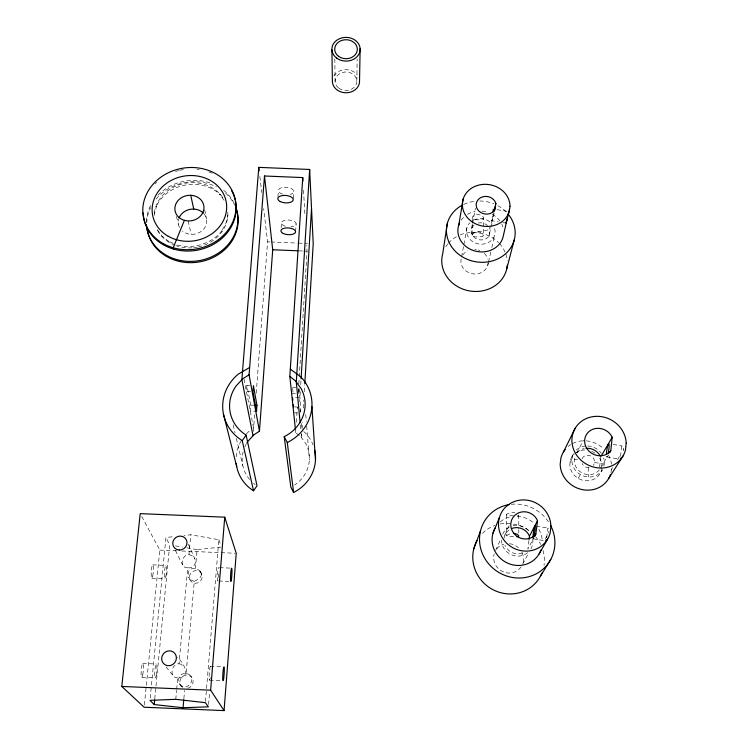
<?xml version="1.0" encoding="UTF-8"?>
<svg xmlns="http://www.w3.org/2000/svg" width="748" height="748" viewBox="0 0 748 748"><rect width="100%" height="100%" fill="white"/><g stroke="black" fill="none" stroke-linecap="round" stroke-linejoin="round"><path stroke-width="0.56" stroke-dasharray="3.74 2.81" d="M472.212 224.194L472.175 235.901L475.756 236.957L482.245 236.733L483.264 235.76L483.358 217.902A5.573 2.655 5.9 0 0 478.346 214.583L475.494 214.947L473.269 216.135A5.507 2.478 -10.9 0 0 472.773 218.743L477.308 219.809A5.573 2.655 5.9 0 0 483.367 217.892M472.222 223.082L472.278 217.528M356.824 80.7L357.151 58.98M300.285 391.737L299.92 397.571L293.543 397.3M300.715 384.743L300.995 380.078M300.49 412.111L300.79 407.192L299.125 388.67M301.799 433.438L301.547 437.739L301.22 434.251M302.07 429.043L302.491 422.05M303.333 408.071L303.819 399.909M304.314 391.746L304.735 384.762M299.209 435.495L295.778 432.727L295.918 430.399M296.423 422.255L297.367 407.127M298.302 391.999L298.517 388.511M298.807 383.855L299.172 378.03M299.247 376.87L307.045 251.188L306.708 245.438M298.648 393.672L298.957 388.577M295.619 231.618L296.133 223.755M227.738 216.453L227.822 215.218L225.793 223.708L221.361 231.562L221.866 230.823C211.469 243.998 193.218 249.374 177.154 245.017M293.319 198.332L293.796 191.338M281.126 227.644L281.444 223.147M277.947 196.827L278.396 190.703M250.178 385.529L246.915 385.398L250.702 405.107L250.253 411.007L256.527 411.269M253.366 431.418L254.657 414.224M256.227 393.252L267.569 241.847L263.651 208.617M246.915 385.398L246.438 391.503L252.964 391.774M620.513 456.317L621.71 446.276L622.514 446.117L623.365 447.65L623.224 450.642L625.87 446.444M205.476 701.502L218.846 539.701L190.768 534.773L183.999 535.512M208.599 704.523L209.646 691.788M183.877 698.585L184.588 690.591M181.409 686.299C175.789 682.251 178.894 672.415 186.102 673.583L194.293 581.364C215.994 571.22 180.315 559.224 189.945 579.878M195.424 568.583L197.107 549.584L221.473 547.078M175.78 699.333L176.603 690.311M176.706 689.179L177.734 677.894C192.236 677.305 183.335 662.438 177.379 657.025M177.734 677.894C168.88 677.81 171.17 663.747 179.024 663.747L187.757 567.788C192.704 568.966 197.369 563.431 194.845 558.85L187.757 542.992M187.757 567.788C179.024 568.106 181.54 554.595 188.964 554.502L190.768 534.773M150.18 698.024L165.953 537.485L173.854 536.625M154.761 698.772L155.883 687.206M155.995 686.047L169.684 544.918L165.953 537.485M144.373 704.925L159.81 550.098L140.213 513.642M474.045 225.026A9.659 8.555 9.8 0 0 474.896 237.939A9.659 8.555 9.8 0 0 489.117 235.994L493.512 213.937L491.314 223.961M610.994 472.727L611.668 466.359M546.666 537.812L547.947 528.069L548.92 529.995M548.667 533.015L548.826 531.445M600.7 456.897L599.298 469.931A14.053 12.959 28.9 0 1 590.256 474.634L586.647 474.484A14.053 12.959 28.9 0 1 575.249 455.831M601.794 467.949L601.579 469.931A16.381 15.128 29.1 0 1 584.216 480.562A16.381 15.128 29.1 0 1 569.836 464.62L570.294 460.656A16.381 15.128 29.1 0 1 574.305 453.952M603.917 466.088L604.347 462.086A16.531 15.241 28.9 0 0 603.664 458.047M528.958 540.467L527.864 549.079L533.717 538.074M489.117 235.994L490.099 229.524A9.659 8.555 9.8 0 0 489.145 227.42M493.867 213.769L491.473 220.651L498.336 221.894M461.61 256.798L463.676 245.522M463.891 244.4L466.995 227.486M471.521 228.757L472.39 224.194M472.605 223.054L475.438 208.243M493.437 216.331L494.129 213.18M487.743 265.381L488.257 263.146M488.509 262.034L490.8 251.983M491.819 247.513L494.624 235.237M472.11 235.302C473.886 230.758 482.441 230.59 483.264 235.76M495.672 550.406L500.805 538.756M504.872 535.138L509.5 524.778M571.827 457.019L573.875 453.073A16.531 15.241 28.9 0 0 572.342 456.738L571.874 460.731A16.531 15.241 28.9 0 0 580.308 474.578L584.282 476.308L588.517 477.018A16.531 15.241 28.9 0 0 602.402 469.781L600.083 473.596M570.06 462.638L572.108 458.739L577.503 459.637M576.802 452.886L583.534 440.114M522.646 564.151L528.686 552.987M578.185 478.355L580.308 474.578M545.199 539.13L546.825 536.251M600.438 468.014L607.329 456.561M611.331 469.538L612.575 467.565M617.53 459.683L620.634 454.756M513.614 536.456C510.014 536.241 502.469 536.896 510.295 533.661M492.511 220.529L491.745 220.856M471.474 233.189L490.099 229.524M267.569 241.847L269.85 241.941M270.991 241.987L297.246 243.072M298.387 243.119L307.522 243.502M299.032 250.861L302.463 251.001M303.613 251.048L307.045 251.188M292.515 387.286L295.769 387.427M292.122 393.401L295.385 393.532M250.702 405.107L254.872 405.276M294.525 406.931L300.79 407.192M294.151 412.84L297.293 412.971M589.115 467.622L587.423 467.547A6.61 6.096 28.9 0 1 582.168 463.545M159.81 550.098L177.183 550.827M181.811 551.014L235.068 553.249M152.695 564.862L165.85 565.413M219.547 567.657L230.515 568.115M151.881 578.204L165.046 578.756M218.818 581L228.701 581.42M142.709 663.457L156.239 664.018M210.347 666.29L221.623 666.767M141.858 677.305L155.397 677.875M209.59 680.156L222.006 680.671M186.102 673.583L189.132 674.341L191.6 677.146M497.009 209.692L506.91 211.254M502.74 222.595L504.937 222.941M613.173 444.48L622.084 445.958M606.787 456.963L619.054 459.01M594.567 462.488L604.132 464.087M536.138 526.059L547.947 528.069M533.109 538.766L543.861 540.598M175.397 545.89L182.25 547.059M186.822 547.835L197.107 549.584M179.024 663.747L180.913 664.233L184.055 666.468M194.293 581.364L190.936 579.962L188.627 577.213M188.964 554.502L192.451 555.988L194.845 558.85M173.199 243.315L168.244 241.193L169.076 241.669L161.895 236.031L156.715 228.888M303.725 431.596L305.446 432.989A39.84 37.896 -12.4 0 1 313.094 444.995M180.053 684.57C185.513 691.825 195.686 681.503 190.329 675.351M166.196 666.964L173.34 676.042M224.11 200.305L219.529 194.218L220.408 194.91C201.773 176.519 166.439 183.073 155.995 207.187L156.482 206.233L154.275 214.648L154.359 216.789M300.92 436.879L305.829 443.676A33.707 32.061 -12.4 0 1 294.675 484.975M175.434 550.435L182.606 564.983M200.399 571.276L201.614 573.987A6.545 6.246 -37.5 0 1 195.228 583.3A6.545 6.246 -37.5 0 1 190.497 573.538A6.545 6.246 -37.5 0 1 201.614 573.987M218.846 539.701L220.725 544.974M176.472 216.462L178.435 224.372M233.142 424.911L235.012 432.793M236.349 438.412L242.763 465.424M188.122 220.95L191.236 234.348M204.69 209.87L206.542 218.968M244.044 379.245L253.609 428.193M259.865 176.537L261.753 192.582M295.535 430.437L295.778 432.727M292.627 388.399L293.197 393.962M300.341 424.967L300.78 429.614M298.237 389.231L298.443 391.447M299.172 399.385L299.378 401.667M300.116 409.67L300.322 411.952M301.369 423.368L301.893 429.072M305.736 414.532L306.287 421.517M306.671 426.089L309.392 459.842M303.492 190.226L304.96 215.527M588.265 467.584L588.517 477.018M334.842 58.83L335.104 81.682M518.719 514.933L518.794 528.462M518.794 529.584L518.813 532.969M506.602 514.53L506.639 535.839M521.038 566.975A15.156 14.464 36.2 0 1 502.45 571.472A15.156 14.464 36.2 0 1 494.176 553.875M496.756 548.864A15.156 14.464 36.2 0 1 503.778 544.217M509.519 543.712A15.156 14.464 36.2 0 1 518.364 547.676M521.926 552.342A15.156 14.464 36.2 0 1 523.02 562.692M482.46 533.361A36.39 34.717 36.2 0 1 494.783 525.479M500.281 523.965A36.39 34.717 36.2 0 1 507.172 523.329L516.391 524.554A36.39 34.717 36.2 0 1 530.323 531.566M535.587 536.653A36.39 34.717 36.2 0 1 540.729 544.507M543.011 550.444A36.39 34.717 36.2 0 1 544.011 565.357M478.365 222.988A9.659 8.555 9.8 0 1 487.621 225.587M333.842 75.969A13.595 11.529 0.7 0 1 357.31 74.912M285.381 226.261A7.368 3.413 4.3 0 1 283.389 220.791A7.368 3.413 4.3 0 1 295.011 221.978A7.368 3.413 4.3 0 1 290.953 226.831M282.529 194.115A7.723 3.749 4.6 0 1 279.986 188.337A7.723 3.749 4.6 0 1 291.795 188.823A7.723 3.749 4.6 0 1 290.196 194.433M236.162 456.794A39.84 37.896 -12.4 0 1 241.136 440.993M246.513 433.784A39.84 37.896 -12.4 0 1 249.804 430.67M255.218 484.582A33.707 32.061 -12.4 0 1 253.497 483.255M249.682 479.515A33.707 32.061 -12.4 0 1 243.119 451.839M244.83 446.846A33.707 32.061 -12.4 0 1 246.27 443.975M607.423 455.906A6.704 0.944 -81.1 0 1 606.413 456.252M568.153 446.491A26.217 24.198 29.1 0 1 570.733 444.593M572.585 443.536A26.217 24.198 29.1 0 1 583.075 440.806M586.404 440.871A26.217 24.198 29.1 0 1 603.589 448.697M608.386 454.877A26.217 24.198 29.1 0 1 611.499 464.218M576.979 452.933A14.053 12.959 28.9 0 1 584.216 448.557M576.381 449.987A16.531 15.241 28.9 0 1 586.647 445.939M587.704 445.948A16.531 15.241 28.9 0 1 601.345 453.363M582.047 458.786A6.61 6.096 28.9 0 1 591.21 456.177A6.61 6.096 28.9 0 1 593.36 465.415M575.053 453.297A16.381 15.128 29.1 0 1 585.525 449.941M591.687 451.362A16.381 15.128 29.1 0 1 595.371 453.512M599.625 458.178A16.381 15.128 29.1 0 1 602.009 465.957M527.658 552.688A15.951 15.156 33.9 0 1 510.781 554.464A15.951 15.156 33.9 0 1 501.506 539.991M502.693 534.165A15.951 15.156 33.9 0 1 509.323 527.041M513.091 525.676A15.951 15.156 33.9 0 1 529.593 531.828M532.763 539.289A15.951 15.156 33.9 0 1 530.874 548.929M518.327 515.316A6.115 1.683 6.2 0 1 517.551 515.624M513.539 515.877A6.115 1.683 6.2 0 1 511.95 515.727L507.069 515.222A6.012 1.468 -9.3 0 1 507.761 513.624L513.371 512.52A6.115 1.683 6.2 0 1 514.923 512.782M522.394 552.996A13.558 12.884 33.9 0 1 504.881 545.142M503.974 538.392A13.558 12.884 33.9 0 1 509.051 529.967M511.323 504.292A38.279 36.371 33.9 0 1 548.845 522.431M500.225 521.889A25.516 24.245 33.9 0 1 510.632 516.756M517.092 516.204A25.516 24.245 33.9 0 1 534.016 523.301M538.831 529.285A25.516 24.245 33.9 0 1 542.337 541.702M533.296 538.56A6.517 0.626 -81.3 0 1 532.978 538.523M463.779 204.419A34.483 30.546 9.8 0 1 475.279 201.221M479.711 200.997A34.483 30.546 9.8 0 1 493.867 203.793M497.859 205.681A34.483 30.546 9.8 0 1 506.49 212.236M461.086 220.361A22.982 20.364 9.8 0 1 464.76 216.322M467.509 214.367A22.982 20.364 9.8 0 1 475.027 211.516M481.908 211.132A22.982 20.364 9.8 0 1 486.817 212.002M492.296 214.246A22.982 20.364 9.8 0 1 500.636 221.997M501.721 223.933A22.982 20.364 9.8 0 1 502.927 226.99M445.799 246.728A32.903 29.434 10.1 0 1 447.734 244.007M448.463 243.137A32.903 29.434 10.1 0 1 457.449 236.144M460.244 234.863A32.903 29.434 10.1 0 1 473.587 232.385L482.03 233.441A32.903 29.434 10.1 0 1 498.607 242.689M499.421 243.53A32.903 29.434 10.1 0 1 505.078 252.169M505.891 254.264A32.903 29.434 10.1 0 1 507.266 260.8M488.229 262.211A13.707 12.267 10.1 0 1 472.671 273.815A13.707 12.267 10.1 0 1 461.394 257.929M462.797 255.021A13.707 12.267 10.1 0 1 467.837 250.758M474.662 249.402A13.707 12.267 10.1 0 1 476.439 249.58M478.178 249.963A13.707 12.267 10.1 0 1 479.861 250.543M484.265 253.376A13.707 12.267 10.1 0 1 487.771 259.014M494.634 228.626A14.371 12.725 9.8 0 1 477.617 243.745A14.371 12.725 9.8 0 1 469.912 222.717M473.727 220.052A14.371 12.725 9.8 0 1 492.175 224.073M227.803 212.189A37.017 32.501 -9.5 0 1 198.454 246.915M197.397 247.139A37.017 32.501 -9.5 0 1 193.096 247.747M192.002 247.831A37.017 32.501 -9.5 0 1 176.173 245.709M175.182 245.344A37.017 32.501 -9.5 0 1 157.332 229.991M154.228 213.414A37.017 32.501 -9.5 0 1 184.625 183.391A37.017 32.501 -9.5 0 1 224.278 200.025M204.167 214.012A14.315 12.594 -9.5 0 1 201.661 231.057A14.315 12.594 -9.5 0 1 182.362 230.992M179.539 227.486A14.315 12.594 -9.5 0 1 178.735 218.893M154.976 184.008A46.647 40.888 -9.4 0 1 156.631 182.381M175.49 171.479A46.647 40.888 -9.4 0 1 178.66 170.563M179.726 170.31A46.647 40.888 -9.4 0 1 186.177 169.235M197.07 169.226A46.647 40.888 -9.4 0 1 199.22 169.497M208.851 171.909A46.647 40.888 -9.4 0 1 212.095 173.218M146.402 221.614A45.909 40.383 -9.5 0 1 151.292 204.139M157.959 195.2A45.909 40.383 -9.5 0 1 212.058 183.653M223.717 190.357A45.909 40.383 -9.5 0 1 234.844 204.672M146.795 222.951A45.815 40.317 -9.5 0 1 150.647 207.448M156.07 199.099A45.815 40.317 -9.5 0 1 216.481 186.907M225.625 193.162A45.815 40.317 -9.5 0 1 234.713 205.289M182.68 687.431A6.863 6.517 -54.9 0 1 182.26 676.762A6.863 6.517 -54.9 0 1 192.535 678.595A6.863 6.517 -54.9 0 1 187.645 688.319M210.235 677.557A6.984 0.711 -86.1 0 1 209.141 678.286A6.984 0.711 -86.1 0 1 209.842 668.001A6.984 0.711 -86.1 0 1 210.814 669.095M217.92 580.654A6.685 0.683 -86.6 0 1 217.444 573.688A6.685 0.683 -86.6 0 1 218.753 568.386M218.781 574.015A6.685 0.683 -86.6 0 1 218.51 577.372M338.76 88.096A10.874 9.228 0.7 0 0 356.628 83.103A10.874 9.228 0.7 0 0 342.528 72.453A10.874 9.228 0.7 0 0 338.76 88.096M156.248 675.332A6.994 0.982 -85.6 0 0 156.491 664.065A6.994 0.982 -85.6 0 0 154.705 673.452A6.994 0.982 -85.6 0 0 156.248 675.332M165.832 576.643A6.695 0.935 -86.2 0 0 166.084 565.582A6.695 0.935 -86.2 0 0 164.42 574.034A6.695 0.935 -86.2 0 0 165.832 576.643M142.746 674.771A6.994 1.047 -85.4 0 0 142.98 663.504A6.994 1.047 -85.4 0 0 141.101 672.882A6.994 1.047 -85.4 0 0 142.746 674.771M152.714 576.091A6.695 1 -86.1 0 0 152.947 565.03A6.695 1 -86.1 0 0 151.19 573.473A6.695 1 -86.1 0 0 152.714 576.091"/><path stroke-width="1.12" d="M360.134 48.564L359.536 80.578A13.595 11.529 0.7 0 1 346.745 92.752A13.595 11.529 0.7 0 1 332.393 81.803L331.916 49.817M301.07 378.909L311.533 208.608M304.801 383.593L313.225 243.736L309.653 169.469L258.78 167.374L241.866 379.741L253.039 435.719M309.653 169.469L296.292 382.004L300.126 422.639M295.413 429.287L289.831 376.468L302.753 177.575L264.493 175.995L249.075 374.776L259.453 431.213L253.778 434.915L247.981 441.264A33.707 32.061 -12.4 0 0 246.812 443.05M259.453 431.213L272.711 249.767L264.493 175.995M256.966 405.369L256.527 411.269L252.964 391.774L253.432 385.669L256.966 405.369L254.872 405.276M224.063 710.6L236.228 553.296L224.737 517.177L140.213 513.642L121.793 686.449L144.149 707.234L224.063 710.6L210.637 690.18L224.737 517.177M508.528 212.301L508.229 214.573L509.594 208.926M183.064 707.73L208.412 706.841L205.373 702.671L175.78 699.333L149.955 700.334L154.2 704.56L183.064 707.73L183.774 699.726M154.2 704.56L154.649 699.932M495.84 203.344L494.83 210.02A10.033 8.817 9.5 0 1 479.085 211.235A10.033 8.817 9.5 0 1 481.179 197.407A10.033 8.817 9.5 0 1 495.84 203.344L494.269 211.095M610.779 450.838L612.201 437.3A14.689 13.455 27.8 0 0 590.92 430.175A14.689 13.455 27.8 0 0 588.741 450.904A14.689 13.455 27.8 0 0 610.779 450.838L609.629 452.746M535.849 534.081L537.522 520.664A14.137 13.38 32.2 0 0 517.102 513.624A14.137 13.38 32.2 0 0 514.54 534.165A14.137 13.38 32.2 0 0 535.849 534.081L534.783 536.082M529.088 539.392L529.5 536.166L537.522 520.664M507.107 218.706L506.031 223.11L508.014 216.004M447.407 223.175L442.704 253.778A32.903 29.434 10.1 0 0 469.435 290.916A32.903 29.434 10.1 0 0 507.275 265.203M458.73 225.167L463.236 198.846M506.892 220.127L502.937 237.565A22.982 20.364 9.8 0 1 473.596 250.617A22.982 20.364 9.8 0 1 459.496 223.175M506.546 269.551L514.334 239.575M546.246 540.14L546.012 540.963L546.479 540.14M473.727 548.995L480.506 530.921M184.401 220.351L188.122 220.95A14.605 12.791 -9.4 0 0 203.119 203.241A14.605 12.791 -9.4 0 0 179.155 199.407A14.605 12.791 -9.4 0 0 184.401 220.351L173.19 247.747L173.545 249.065M492.951 533.277L499.384 517.663M563.394 452.073L575.259 428.146M620.429 458.879L620.84 458.15M539.112 553.922L547.592 539.112M601.28 455.915L612.201 437.3M540.439 576.166L550.79 559.392M608.61 478.598L623.047 455.934M236.237 463.423A39.84 37.896 -12.4 0 0 253.553 490.8L257.003 485.779L246.129 435.074A37.858 35.446 -10.1 0 1 236.153 385.856L242.689 378.853L249.075 374.776M253.553 490.8L242.23 440.628L246.129 435.074M249.645 367.436L238.247 374.168A44.74 41.888 -10.1 0 0 242.23 440.628M272.711 249.767L297.891 250.804M121.793 686.449L210.637 690.18M516.531 536.625L518.429 536.653L518.813 535.867L517.233 534.24L513.446 533.184M290.308 369.119L300.687 376.758A44.74 41.888 -10.1 0 1 287.279 442.507L293.609 492.474A39.84 37.896 -12.4 0 0 314.693 450.249M289.831 376.468L295.6 381.05L301.098 388.549A37.858 35.446 -10.1 0 1 284.184 436.654L290.85 487.191L293.609 492.474M494.447 209.711L493.297 209.281L493.1 211.965M284.184 436.654L287.279 442.507M223.418 413.943L236.733 466.696M190.721 195.284L193.76 209.085M258.78 167.374L259.182 170.806M292.599 397.973L292.842 400.264M293.319 404.836L293.553 407.118M311.925 406.697L315.488 460.104M302.753 177.575L302.949 181.025M541.889 573.071A36.39 34.717 36.2 0 1 493.502 589.976A36.39 34.717 36.2 0 1 477.037 540.561M606.394 453.961A6.704 0.944 -81.1 0 1 608.722 443.732A6.704 0.944 -81.1 0 1 608.152 453.353M610.387 474.756A26.217 24.198 29.1 0 1 582.075 489.575A26.217 24.198 29.1 0 1 560.177 464.218L560.944 457.888A26.217 24.198 29.1 0 1 565.207 449.492M585.974 448.295A14.053 12.959 28.9 0 1 600.307 456.102M512.062 528.397A13.558 12.884 33.9 0 1 529.5 536.166M532.931 537.868A6.517 0.626 -81.3 0 1 534.137 528.574A6.517 0.626 -81.3 0 1 535.241 527.424A6.517 0.626 -81.3 0 1 533.829 536.914M550.5 525.264A38.279 36.371 33.9 0 1 531.8 575.782A38.279 36.371 33.9 0 1 481.263 550.509A38.279 36.371 33.9 0 1 509.173 504.591M540.926 550.079A25.516 24.245 33.9 0 1 506.705 562.711A25.516 24.245 33.9 0 1 495.466 527.471M508.603 214.648A34.483 30.546 9.8 0 1 500.272 257.611A34.483 30.546 9.8 0 1 451.97 247.308A34.483 30.546 9.8 0 1 462.825 204.887M235.648 206.644A45.909 40.383 -9.5 0 1 200.614 260.351A45.909 40.383 -9.5 0 1 146.458 224.811M235.396 200.716A46.647 40.888 -9.4 0 1 194.658 250.589A46.647 40.888 -9.4 0 1 143.205 212.909M231.646 190.731A46.647 40.888 -9.4 0 1 235.162 199.688M179.109 217.827A14.315 12.594 -9.5 0 1 203.419 213.171M235.648 207.448A45.815 40.317 -9.5 0 1 202.409 261.295A45.815 40.317 -9.5 0 1 147.047 228.262M626.207 443.115L625.534 449.782A27.639 25.329 27.8 0 1 582.365 461.376A27.639 25.329 27.8 0 1 586.712 418.375A27.639 25.329 27.8 0 1 626.207 443.115M550.93 526.414L550.135 533.015A26.619 25.189 32.2 0 1 508.144 544.535A26.619 25.189 32.2 0 1 513.287 501.945A26.619 25.189 32.2 0 1 550.93 526.414M509.996 206.214L509.192 211.637A23.899 20.981 9.5 0 1 470.903 220.959A23.899 20.981 9.5 0 1 476.046 185.943A23.899 20.981 9.5 0 1 509.996 206.214M336.665 58.092A14.128 11.856 0.7 0 0 359.872 51.649A14.128 11.856 0.7 0 0 341.537 37.98A14.128 11.856 0.7 0 0 336.665 58.092M338.535 56.296A11.304 9.481 0.7 0 0 357.105 51.163A11.304 9.481 0.7 0 0 342.444 40.214A11.304 9.481 0.7 0 0 338.535 56.296M280.257 201.567A7.751 3.712 4.5 0 0 293.057 200.455A7.751 3.712 4.5 0 0 283.258 195.462A7.751 3.712 4.5 0 0 280.257 201.567M283.221 233.479A7.387 3.385 4.3 0 0 295.432 232.488A7.387 3.385 4.3 0 0 286.101 227.934A7.387 3.385 4.3 0 0 283.221 233.479M168.281 236.293A37.391 32.762 -9.4 0 0 226.56 209.599A37.391 32.762 -9.4 0 0 173.349 179.361A37.391 32.762 -9.4 0 0 168.281 236.293M163.083 243.511A46.741 40.953 -9.4 0 0 235.844 209.982A46.741 40.953 -9.4 0 0 169.207 172.339A46.741 40.953 -9.4 0 0 163.083 243.511M179.23 550.032A7.237 6.863 -32.8 0 0 186.346 539.822A7.237 6.863 -32.8 0 0 174.041 539.336A7.237 6.863 -32.8 0 0 179.23 550.032M170.273 665.561A7.611 7.209 -50.5 0 0 174.714 653.238A7.611 7.209 -50.5 0 0 162.12 656.08A7.611 7.209 -50.5 0 0 170.273 665.561M223.727 678.165A6.984 0.645 -86.3 0 0 224.045 666.907A6.984 0.645 -86.3 0 0 222.745 676.314A6.984 0.645 -86.3 0 0 223.727 678.165M231.441 579.382A6.685 0.617 -86.7 0 0 231.758 568.33A6.685 0.617 -86.7 0 0 230.543 576.802A6.685 0.617 -86.7 0 0 231.441 579.382"/></g></svg>
